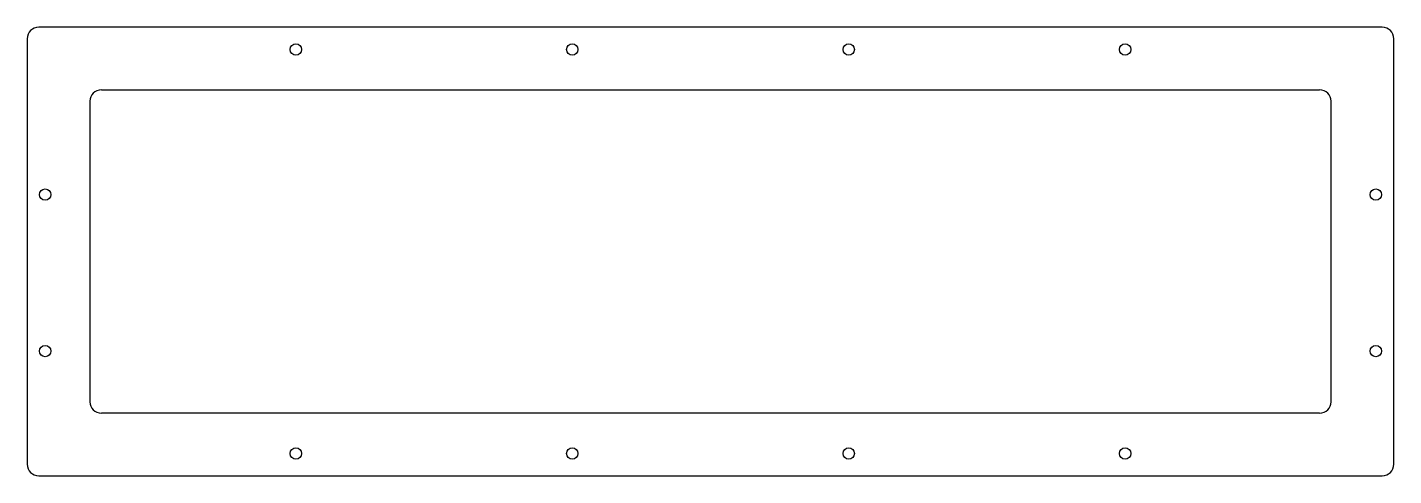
# Model space of a CAD drawing. Extents: x 3 to 483, y 125 to 282.
import ezdxf

# ---------------------------------------------------------------- set-up
doc = ezdxf.new("R2010")
doc.units = 0
doc.header["$MEASUREMENT"] = 0
doc.layers.add('VISIBLE', color=7, linetype='CONTINUOUS')

msp = doc.modelspace()

# ---------------------------------------------------------------- linework, layer by layer
at = {"layer": 'VISIBLE'}
for p, q in [((478.506, 282.3), (6.506, 282.3)), ((2.506, 278.3), (2.506, 128.7)), ((482.506, 128.7), (482.506, 278.3)), ((28.506, 260.3), (456.506, 260.3)), ((24.506, 256.3), (24.506, 150.7)), ((460.506, 150.7), (460.506, 256.3)), ((456.506, 146.7), (28.506, 146.7)), ((6.506, 124.7), (478.506, 124.7))]:
    msp.add_line(p, q, dxfattribs=at)
for centre in [(96.856, 274.5), (193.956, 274.5), (291.056, 274.5), (388.156, 274.5), (8.756, 223.5), (476.256, 223.5), (8.756, 168.5), (476.256, 168.5), (96.856, 132.5), (193.956, 132.5), (291.056, 132.5), (388.156, 132.5)]:
    msp.add_circle(centre, 2, dxfattribs=at)
for centre, start, end in [((6.506, 278.3), 90, 180), ((478.506, 278.3), 0, 90), ((28.506, 256.3), 90, 180), ((456.506, 256.3), 0, 90), ((28.506, 150.7), 180, 270), ((456.506, 150.7), 270, 0), ((6.506, 128.7), 180, 270), ((478.506, 128.7), 270, 0)]:
    msp.add_arc(centre, 4, start, end, dxfattribs=at)

doc.saveas('drawing.dxf')
